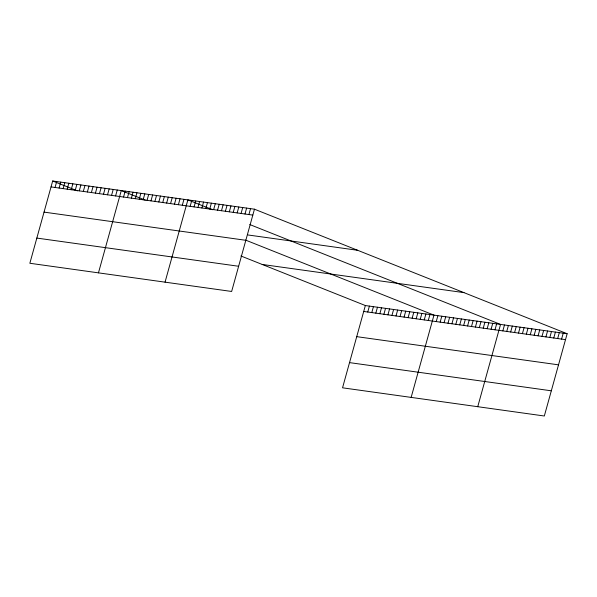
<?xml version="1.0" encoding="UTF-8"?>
<svg xmlns="http://www.w3.org/2000/svg" width="597" height="597" viewBox="0 0 597 597"><rect width="100%" height="100%" fill="white"/><g stroke="black" fill="none" stroke-linecap="round" stroke-linejoin="round"><path stroke-width="0.9" d="M254.456 209.189L52.67 180.995L29.85 263.27L231.643 291.463L254.456 209.189L567.15 333.73L544.33 416.005L342.544 387.811L365.357 305.537L567.15 333.73M55.058 187.48L56.7 181.563M59.096 188.04L60.737 182.122M63.133 188.607L64.774 182.689M67.17 189.174L68.812 183.249M71.207 189.734L72.849 183.816M75.237 190.301L76.879 184.376M79.274 190.861L80.916 184.943M83.311 191.428L84.953 185.51M87.349 191.988L88.99 186.07M91.386 192.555L93.028 186.637M95.423 193.115L97.065 187.197M99.453 193.682L101.094 187.764M103.49 194.249L105.132 188.324M107.527 194.809L109.169 188.891M111.564 195.376L113.206 189.45M115.602 195.935L117.243 190.018M98.46 272.859L121.273 190.585L145.213 200.114M123.549 197.047L125.191 191.13M127.467 197.592L129.109 191.674M131.385 198.144L133.027 192.227M135.303 198.689L136.944 192.771M139.22 199.234L140.862 193.316M143.138 199.786L144.78 193.868M147.056 200.331L148.698 194.413M150.974 200.876L152.616 194.958M154.892 201.428L156.533 195.51M158.809 201.973L160.451 196.055M162.727 202.517L164.362 196.6M166.638 203.07L168.279 197.144M170.555 203.614L172.197 197.697M174.473 204.159L176.115 198.241M178.391 204.711L180.033 198.786M182.309 205.256L183.951 199.338M165.048 282.157L187.868 199.883L212.636 209.748M190.144 206.353L191.786 200.428M194.062 206.898L195.704 200.98M197.98 207.443L199.622 201.525M201.898 207.995L203.54 202.07M205.816 208.54L207.457 202.622M209.726 209.084L211.368 203.167M213.644 209.637L215.286 203.711M217.562 210.181L219.203 204.264M221.48 210.726L223.121 204.808M225.397 211.278L227.039 205.353M229.315 211.823L230.957 205.905M233.233 212.368L234.875 206.45M237.151 212.92L238.793 206.995M241.069 213.465L242.71 207.547M244.986 214.01L246.628 208.092M248.904 214.562L250.546 208.637M367.752 312.022L369.394 306.104M371.789 312.582L373.431 306.664M375.826 313.149L377.468 307.231M379.856 313.716L381.498 307.791M383.893 314.276L385.535 308.358M387.931 314.843L389.572 308.918M391.968 315.403L393.61 309.485M396.005 315.97L397.647 310.052M400.035 316.529L401.677 310.612M404.072 317.097L405.714 311.179M408.109 317.656L409.751 311.738M412.146 318.223L413.788 312.306M416.184 318.783L417.825 312.865M420.221 319.35L421.863 313.432M424.251 319.917L425.892 313.992M428.288 320.477L429.93 314.559M411.146 397.401L433.967 315.126L245.725 240.151M436.243 321.589L437.885 315.671M440.161 322.134L441.802 316.216M444.078 322.686L445.72 316.761M447.996 323.231L449.638 317.313M451.914 323.775L453.556 317.858M455.824 324.328L457.466 318.402M459.742 324.872L461.384 318.955M463.66 325.417L465.302 319.499M467.578 325.969L469.22 320.044M471.496 326.514L473.137 320.596M475.413 327.059L477.055 321.141M479.331 327.611L480.973 321.686M483.249 328.156L484.891 322.238M487.167 328.701L488.809 322.783M491.085 329.253L492.726 323.328M495.003 329.798L496.644 323.88M477.742 406.699L500.555 324.425L249.777 224.547M502.831 330.895L504.472 324.969M506.749 331.439L508.39 325.522M510.666 331.984L512.308 326.066M514.584 332.536L516.226 326.611M518.502 333.081L520.144 327.163M522.42 333.626L524.062 327.708M526.338 334.178L527.979 328.253M530.255 334.723L531.897 328.805M534.173 335.268L535.815 329.35M538.091 335.82L539.733 329.895M542.009 336.365L543.651 330.447M545.919 336.909L547.561 330.992M549.837 337.462L551.479 331.536M553.755 338.006L555.397 332.089M557.673 338.551L559.314 332.633M561.59 339.103L563.232 333.178M51.029 186.913L252.822 215.107M247.964 234.964L357.648 250.285M44.036 212.114L245.83 240.3M262.173 264.441L463.959 292.627M36.835 238.076L238.628 266.262M363.715 311.455L565.508 339.648M356.73 336.656L558.523 364.842M349.529 362.618L551.322 390.804M52.67 180.995L77.431 190.861M240.904 255.971L365.357 305.537"/></g></svg>
